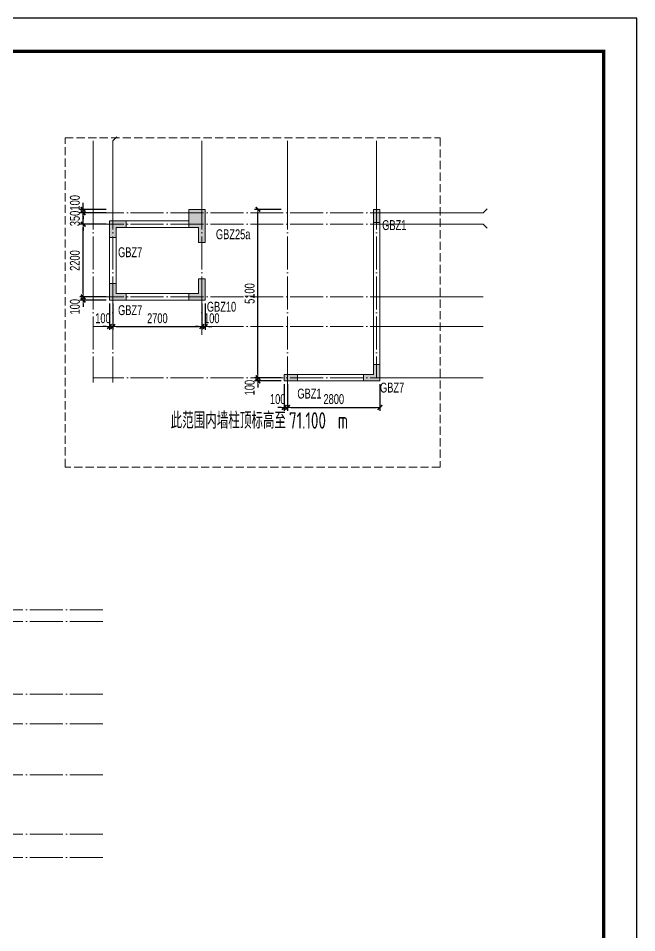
# Model space of a CAD drawing. Extents: x -129922 to 1190196, y -520662 to 139923.
# Drawn here: x 339082 to 357836, y -345453 to -317742 of the extents above; entities that cross this region are included whole.
import ezdxf
from ezdxf.enums import TextEntityAlignment as Align

# ---------------------------------------------------------------- set-up
doc = ezdxf.new("R2010")
doc.units = 0
doc.header["$LTSCALE"] = 1000
doc.header["$MEASUREMENT"] = 0
doc.linetypes.add('DASH', pattern=[0.35, 0.25, -0.1])
doc.linetypes.add('DOTE', pattern=[2.42, 2, -0.2, 0.02, -0.2])
for name, color, linetype, lineweight in [('A-轴线-塔楼', 1, 'DOTE', 9), ('S-基础-HATCH', 251, 'Continuous', 20), ('S-墙柱-COLU', 50, 'Continuous', 20), ('S-墙柱-DIM', 3, 'Continuous', 20), ('S-板-BEAM', 4, 'DASH', 20), ('S-轴网-轴号', 3, 'Continuous', 20), ('S-轴网-轴线', 1, 'DOTE', 9), ('S-通用-TEXT', 7, 'Continuous', 20)]:
    doc.layers.add(name, color=color, linetype=linetype, lineweight=lineweight)
doc.layers.add('Y-云图图框', color=7, linetype='Continuous')
doc.styles.add('_YT_Name', font='', dxfattribs={"width": 0.8})
doc.styles.add('_YT_Sign_Text', font='ros.shx', dxfattribs={"width": 0.8, "bigfont": 'hztxt.shx'})
doc.styles.add('BW_Dim', font='Bweng.shx', dxfattribs={"width": 0.7, "bigfont": 'hztxt.shx'})
doc.styles.get("Standard").update_dxf_attribs({"font": 'gbenor.shx', "bigfont": 'gbcbig.shx'})
doc.styles.add('TSSD_Dimension', font='tssdeng.shx', dxfattribs={"width": 0.7, "bigfont": 'HZTXT.SHX'})
doc.styles.get('_YT_Name').set_extended_font_data('SimHei')
doc.dimstyles.new('Cyz_100_100', dxfattribs={"dimtxt": 300, "dimasz": 100, "dimexe": 100, "dimexo": 100, "dimgap": 100, "dimtad": 1, "dimdec": 0, "dimzin": 0, "dimdsep": 46, "dimtxsty": 'BW_Dim', "dimblk": '_bwk', "dimcen": 0, "dimclrt": 7, "dimadec": 0, "dimazin": 0, "dimtfac": 1, "dimtdec": 0, "dimtix": 1, "dimtmove": 2, "dimatfit": 0, "dimfxl": 0, "dimtolj": 1, "dimtzin": 0, "dimarcsym": 0})

# ---------------------------------------------------------------- blocks, each defined once
blk = doc.blocks.new('ECMCTK_A1_横_单行图名--0')
at = {"color": 4}
blk.add_lwpolyline([(0, 0), (841, 0), (841, 594), (0, 594)], close=True, dxfattribs=at)
at = {"const_width": 1}
blk.add_lwpolyline([(25, 10), (831, 10), (831, 584), (25, 584)], close=True, dxfattribs=at)
at = {"color": 80, "flags": 3}
for tag, height, p in [('YTHQINS', 3, (34.31, 585.5)), ('ECMCKEY', 3, (292.07, 288.23)), ('YTTQINS', 5.62, (848.03, 12.81)), ('YTFRAME', 3, (652.76, 5.84)), ('YTBARCODE_T1', 3, (749.78, 5.95))]:
    blk.add_attdef(tag, text='', height=height, dxfattribs=at).set_placement(p, align=Align.MIDDLE_CENTER)
for tag, height, style, width, p in [('证书编号', 4, '_YT_Sign_Text', 0.8, (708.87, 43.81)), ('审查批准号', 4, '_YT_Sign_Text', 0.8, (761.06, 43.81)), ('工程号', 4, '_YT_Sign_Text', 0.5, (804.08, 44.12)), ('设计单位', 6, '_YT_Name', 0.8, (623.75, 38.6)), ('建设单位', 4, '_YT_Sign_Text', 0.8, (734.96, 36.11)), ('阶段', 4, '_YT_Sign_Text', 0.8, (804.08, 35.81)), ('项目号', 4, '_YT_Sign_Text', 0.5, (822.08, 33.72)), ('项目名称', 4, '_YT_Sign_Text', 0.8, (734.96, 28.11)), ('专业', 4, '_YT_Sign_Text', 0.8, (804.08, 27.31)), ('图纸编号', 4, '_YT_Sign_Text', 0.5, (803.93, 19.36)), ('图纸名称', 4.5, '_YT_Name', 0.8, (735.39, 15.06)), ('版本号', 4, '_YT_Sign_Text', 0.8, (822.08, 13)), ('出图比例', 4.2, '_YT_Sign_Text', 0.8, (681.82, 11.78)), ('日期', 4, '_YT_Sign_Text', 0.5, (803.88, 12.13))]:
    blk.add_attdef(tag, text='', height=height, dxfattribs=dict(style=style, width=width)).set_placement(p, align=Align.CENTER)
at = {"style": '_YT_Sign_Text', "width": 0.8, "flags": 3}
for tag, p, height in [('{审定人}', (605.87, 26.45), 6.24), ('{校对人}', (658.35, 26.53), 6.24), ('[审定人]', (590.95, 27.81), 4.1), ('[校对人]', (642.23, 27.82), 4.1), ('{审核人}', (606.98, 18.44), 6.24), ('{设计人}', (658.48, 18.54), 6.24), ('[审核人]', (591.01, 19.76), 4.1), ('[设计人]', (642.47, 20.21), 4.1), ('{项目负责人}', (608.28, 10.72), 6.24), ('{专业负责人}', (658.58, 10.36), 6.24), ('[项目负责人]', (590.78, 12.01), 4.1), ('[专业负责人]', (642.74, 11.77), 4.1)]:
    blk.add_attdef(tag, p, '', height=height, dxfattribs=at)
at = {"color": 80, "flags": 3}
for tag, p in [('YTQRCODE', (551.04, 11.91)), ('YTBZSIT', (25, 10)), ('EXT_TK_LEFT', (25, 10))]:
    blk.add_attdef(tag, p, '', height=3, dxfattribs=at)
blk = doc.blocks.new('_bwk')
blk.add_line((-1, 0), (0, 0))
at = {"const_width": 0.5}
blk.add_lwpolyline([(-0.7, -0.7), (0.7, 0.7)], dxfattribs=at)
blk = doc.blocks.new('*D312')
at = {"layer": 'Defpoints', "color": 0, "transparency": 16777216}
for p in [(347250, -328734), (350050, -328734), (350050, -329534)]:
    blk.add_point(p, dxfattribs=at)
at = {"layer": 'S-墙柱-DIM', "color": 0, "lineweight": -2, "transparency": 16777216}
for p, q in [((347250, -328834), (347250, -329634)), ((350050, -328834), (350050, -329634)), ((347350, -329534), (349950, -329534))]:
    blk.add_line(p, q, dxfattribs=at)
at = {"layer": 'S-墙柱-DIM', "color": 0, "lineweight": -2, "transparency": 16777216, "xscale": 100, "yscale": 100, "zscale": 100, "rotation": 180}
blk.add_blockref('_bwk', (347250, -329534), dxfattribs=at)
at = {"layer": 'S-墙柱-DIM', "color": 0, "lineweight": -2, "transparency": 16777216, "xscale": 100, "yscale": 100, "zscale": 100}
blk.add_blockref('_bwk', (350050, -329534), dxfattribs=at)
at = {"layer": 'S-墙柱-DIM', "color": 7, "transparency": 16777216, "insert": (348650, -329284), "char_height": 300, "attachment_point": 5, "style": 'BW_Dim'}
blk.add_mtext('\\A1;2800', dxfattribs=at)
blk = doc.blocks.new('*D313')
at = {"layer": 'Defpoints', "color": 0, "transparency": 16777216}
for p in [(347150, -328734), (347250, -328734), (347250, -329534)]:
    blk.add_point(p, dxfattribs=at)
at = {"layer": 'S-墙柱-DIM', "color": 0, "lineweight": -2, "transparency": 16777216}
for p, q in [((347150, -328834), (347150, -329634)), ((347250, -328834), (347250, -329634)), ((347050, -329534), (346950, -329534)), ((347150, -329534), (347250, -329534)), ((347350, -329534), (347450, -329534))]:
    blk.add_line(p, q, dxfattribs=at)
at = {"layer": 'S-墙柱-DIM', "color": 0, "lineweight": -2, "transparency": 16777216, "xscale": 100, "yscale": 100, "zscale": 100}
blk.add_blockref('_bwk', (347150, -329534), dxfattribs=at)
at = {"layer": 'S-墙柱-DIM', "color": 0, "lineweight": -2, "transparency": 16777216, "xscale": 100, "yscale": 100, "zscale": 100, "rotation": 180}
blk.add_blockref('_bwk', (347250, -329534), dxfattribs=at)
at = {"layer": 'S-墙柱-DIM', "color": 7, "transparency": 16777216, "insert": (346950, -329284), "char_height": 300, "attachment_point": 5, "style": 'BW_Dim'}
blk.add_mtext('\\A1;100', dxfattribs=at)
blk = doc.blocks.new('*D314')
at = {"layer": 'Defpoints', "color": 0, "transparency": 16777216}
for p in [(346350, -323534), (347150, -323534), (347150, -328634)]:
    blk.add_point(p, dxfattribs=at)
at = {"layer": 'S-墙柱-DIM', "color": 0, "lineweight": -2, "transparency": 16777216}
for p, q in [((347050, -323534), (346250, -323534)), ((346350, -328534), (346350, -323634)), ((347050, -328634), (346250, -328634))]:
    blk.add_line(p, q, dxfattribs=at)
at = {"layer": 'S-墙柱-DIM', "color": 0, "lineweight": -2, "transparency": 16777216, "xscale": 100, "yscale": 100, "zscale": 100}
for p, rotation in [((346350, -323534), 90), ((346350, -328634), 270)]:
    blk.add_blockref('_bwk', p, dxfattribs=dict(at, rotation=rotation))
at = {"layer": 'S-墙柱-DIM', "color": 7, "transparency": 16777216, "insert": (346100, -326084), "char_height": 300, "attachment_point": 5, "rotation": 90, "style": 'BW_Dim'}
blk.add_mtext('\\A1;5100', dxfattribs=at)
blk = doc.blocks.new('*D315')
at = {"layer": 'Defpoints', "color": 0, "transparency": 16777216}
for p in [(346350, -328634), (347150, -328634), (347150, -328734)]:
    blk.add_point(p, dxfattribs=at)
at = {"layer": 'S-墙柱-DIM', "color": 0, "lineweight": -2, "transparency": 16777216}
for p, q in [((347050, -328634), (346250, -328634)), ((346350, -328534), (346350, -328434)), ((346350, -328734), (346350, -328634)), ((347050, -328734), (346250, -328734)), ((346350, -328834), (346350, -328934))]:
    blk.add_line(p, q, dxfattribs=at)
at = {"layer": 'S-墙柱-DIM', "color": 0, "lineweight": -2, "transparency": 16777216, "xscale": 100, "yscale": 100, "zscale": 100}
for p, rotation in [((346350, -328634), 270), ((346350, -328734), 90)]:
    blk.add_blockref('_bwk', p, dxfattribs=dict(at, rotation=rotation))
at = {"layer": 'S-墙柱-DIM', "color": 7, "transparency": 16777216, "insert": (346100, -328934), "char_height": 300, "attachment_point": 5, "rotation": 90, "style": 'BW_Dim'}
blk.add_mtext('\\A1;100', dxfattribs=at)
blk = doc.blocks.new('*D316')
at = {"layer": 'Defpoints', "color": 0, "transparency": 16777216}
for p in [(344650, -326284), (344750, -326284), (344750, -327084)]:
    blk.add_point(p, dxfattribs=at)
at = {"layer": 'S-墙柱-DIM', "color": 0, "lineweight": -2, "transparency": 16777216}
for p, q in [((344650, -326384), (344650, -327184)), ((344750, -326384), (344750, -327184)), ((344550, -327084), (344450, -327084)), ((344650, -327084), (344750, -327084)), ((344850, -327084), (344950, -327084))]:
    blk.add_line(p, q, dxfattribs=at)
at = {"layer": 'S-墙柱-DIM', "color": 0, "lineweight": -2, "transparency": 16777216, "xscale": 100, "yscale": 100, "zscale": 100}
blk.add_blockref('_bwk', (344650, -327084), dxfattribs=at)
at = {"layer": 'S-墙柱-DIM', "color": 0, "lineweight": -2, "transparency": 16777216, "xscale": 100, "yscale": 100, "zscale": 100, "rotation": 180}
blk.add_blockref('_bwk', (344750, -327084), dxfattribs=at)
at = {"layer": 'S-墙柱-DIM', "color": 7, "transparency": 16777216, "insert": (344950, -326834), "char_height": 300, "attachment_point": 5, "style": 'BW_Dim'}
blk.add_mtext('\\A1;100', dxfattribs=at)
blk = doc.blocks.new('*D317')
at = {"layer": 'Defpoints', "color": 0, "transparency": 16777216}
for p in [(341950, -326284), (344650, -326284), (344650, -327084)]:
    blk.add_point(p, dxfattribs=at)
at = {"layer": 'S-墙柱-DIM', "color": 0, "lineweight": -2, "transparency": 16777216}
for p, q in [((341950, -326384), (341950, -327184)), ((344650, -326384), (344650, -327184)), ((342050, -327084), (344550, -327084))]:
    blk.add_line(p, q, dxfattribs=at)
at = {"layer": 'S-墙柱-DIM', "color": 0, "lineweight": -2, "transparency": 16777216, "xscale": 100, "yscale": 100, "zscale": 100, "rotation": 180}
blk.add_blockref('_bwk', (341950, -327084), dxfattribs=at)
at = {"layer": 'S-墙柱-DIM', "color": 0, "lineweight": -2, "transparency": 16777216, "xscale": 100, "yscale": 100, "zscale": 100}
blk.add_blockref('_bwk', (344650, -327084), dxfattribs=at)
at = {"layer": 'S-墙柱-DIM', "color": 7, "transparency": 16777216, "insert": (343300, -326834), "char_height": 300, "attachment_point": 5, "style": 'BW_Dim'}
blk.add_mtext('\\A1;2700', dxfattribs=at)
blk = doc.blocks.new('*D318')
at = {"layer": 'Defpoints', "color": 0, "transparency": 16777216}
for p in [(341850, -326284), (341950, -326284), (341950, -327084)]:
    blk.add_point(p, dxfattribs=at)
at = {"layer": 'S-墙柱-DIM', "color": 0, "lineweight": -2, "transparency": 16777216}
for p, q in [((341850, -326384), (341850, -327184)), ((341950, -326384), (341950, -327184)), ((341750, -327084), (341650, -327084)), ((341850, -327084), (341950, -327084)), ((342050, -327084), (342150, -327084))]:
    blk.add_line(p, q, dxfattribs=at)
at = {"layer": 'S-墙柱-DIM', "color": 0, "lineweight": -2, "transparency": 16777216, "xscale": 100, "yscale": 100, "zscale": 100}
blk.add_blockref('_bwk', (341850, -327084), dxfattribs=at)
at = {"layer": 'S-墙柱-DIM', "color": 0, "lineweight": -2, "transparency": 16777216, "xscale": 100, "yscale": 100, "zscale": 100, "rotation": 180}
blk.add_blockref('_bwk', (341950, -327084), dxfattribs=at)
at = {"layer": 'S-墙柱-DIM', "color": 7, "transparency": 16777216, "insert": (341650, -326834), "char_height": 300, "attachment_point": 5, "style": 'BW_Dim'}
blk.add_mtext('\\A1;100', dxfattribs=at)
blk = doc.blocks.new('*D319')
at = {"layer": 'Defpoints', "color": 0, "transparency": 16777216}
for p in [(341050, -323534), (341850, -323534), (341850, -323634)]:
    blk.add_point(p, dxfattribs=at)
at = {"layer": 'S-墙柱-DIM', "color": 0, "lineweight": -2, "transparency": 16777216}
for p, q in [((341050, -323434), (341050, -323334)), ((341750, -323534), (340950, -323534)), ((341750, -323634), (340950, -323634)), ((341050, -323634), (341050, -323534)), ((341050, -323734), (341050, -323834))]:
    blk.add_line(p, q, dxfattribs=at)
at = {"layer": 'S-墙柱-DIM', "color": 0, "lineweight": -2, "transparency": 16777216, "xscale": 100, "yscale": 100, "zscale": 100}
for p, rotation in [((341050, -323534), 270), ((341050, -323634), 90)]:
    blk.add_blockref('_bwk', p, dxfattribs=dict(at, rotation=rotation))
at = {"layer": 'S-墙柱-DIM', "color": 7, "transparency": 16777216, "insert": (340800, -323334), "char_height": 300, "attachment_point": 5, "rotation": 90, "style": 'BW_Dim'}
blk.add_mtext('\\A1;100', dxfattribs=at)
blk = doc.blocks.new('*D320')
at = {"layer": 'Defpoints', "color": 0, "transparency": 16777216}
for p in [(341050, -323634), (341850, -323634), (341850, -323984)]:
    blk.add_point(p, dxfattribs=at)
at = {"layer": 'S-墙柱-DIM', "color": 0, "lineweight": -2, "transparency": 16777216}
for p, q in [((341750, -323634), (340950, -323634)), ((341050, -323534), (341050, -323434)), ((341050, -323984), (341050, -323634)), ((341750, -323984), (340950, -323984)), ((341050, -324084), (341050, -324184))]:
    blk.add_line(p, q, dxfattribs=at)
at = {"layer": 'S-墙柱-DIM', "color": 0, "lineweight": -2, "transparency": 16777216, "xscale": 100, "yscale": 100, "zscale": 100}
for p, rotation in [((341050, -323634), 270), ((341050, -323984), 90)]:
    blk.add_blockref('_bwk', p, dxfattribs=dict(at, rotation=rotation))
at = {"layer": 'S-墙柱-DIM', "color": 7, "transparency": 16777216, "insert": (340800, -323809), "char_height": 300, "attachment_point": 5, "rotation": 90, "style": 'BW_Dim'}
blk.add_mtext('\\A1;350', dxfattribs=at)
blk = doc.blocks.new('*D321')
at = {"layer": 'Defpoints', "color": 0, "transparency": 16777216}
for p in [(341050, -323984), (341850, -323984), (341850, -326184)]:
    blk.add_point(p, dxfattribs=at)
at = {"layer": 'S-墙柱-DIM', "color": 0, "lineweight": -2, "transparency": 16777216}
for p, q in [((341750, -323984), (340950, -323984)), ((341050, -326084), (341050, -324084)), ((341750, -326184), (340950, -326184))]:
    blk.add_line(p, q, dxfattribs=at)
at = {"layer": 'S-墙柱-DIM', "color": 0, "lineweight": -2, "transparency": 16777216, "xscale": 100, "yscale": 100, "zscale": 100}
for p, rotation in [((341050, -323984), 90), ((341050, -326184), 270)]:
    blk.add_blockref('_bwk', p, dxfattribs=dict(at, rotation=rotation))
at = {"layer": 'S-墙柱-DIM', "color": 7, "transparency": 16777216, "insert": (340800, -325084), "char_height": 300, "attachment_point": 5, "rotation": 90, "style": 'BW_Dim'}
blk.add_mtext('\\A1;2200', dxfattribs=at)
blk = doc.blocks.new('*D322')
at = {"layer": 'Defpoints', "color": 0, "transparency": 16777216}
for p in [(341050, -326184), (341850, -326184), (341850, -326284)]:
    blk.add_point(p, dxfattribs=at)
at = {"layer": 'S-墙柱-DIM', "color": 0, "lineweight": -2, "transparency": 16777216}
for p, q in [((341050, -326084), (341050, -325984)), ((341750, -326184), (340950, -326184)), ((341750, -326284), (340950, -326284)), ((341050, -326284), (341050, -326184)), ((341050, -326384), (341050, -326484))]:
    blk.add_line(p, q, dxfattribs=at)
at = {"layer": 'S-墙柱-DIM', "color": 0, "lineweight": -2, "transparency": 16777216, "xscale": 100, "yscale": 100, "zscale": 100}
for p, rotation in [((341050, -326184), 270), ((341050, -326284), 90)]:
    blk.add_blockref('_bwk', p, dxfattribs=dict(at, rotation=rotation))
at = {"layer": 'S-墙柱-DIM', "color": 7, "transparency": 16777216, "insert": (340800, -326484), "char_height": 300, "attachment_point": 5, "rotation": 90, "style": 'BW_Dim'}
blk.add_mtext('\\A1;100', dxfattribs=at)
blk = doc.blocks.new('ZHOUWANG3')
at = {"layer": 'A-轴线-塔楼', "linetype": 'DOTE', "ltscale": 0.5}
for p, q in [((139798, 246686), (85362, 246686)), ((139798, 246336), (121152, 246336)), ((139798, 244136), (121152, 244136)), ((139798, 243236), (85362, 243236)), ((139798, 241686), (85362, 241686)), ((139798, 239886), (85362, 239886)), ((139798, 239186), (85362, 239186))]:
    blk.add_line(p, q, dxfattribs=at)

msp = doc.modelspace()

# ---------------------------------------------------------------- hatches: boundary and pattern name
at = {"layer": 'S-基础-HATCH'}
for points in [[(344550.3, -324533.7), (344750.3, -324533.7), (344750.3, -323533.7), (344250.3, -323533.7), (344250.3, -324083.7), (344550.3, -324083.7)], [(349854.8, -323933.7), (349854.8, -323533.7), (350050.3, -323533.7), (350050.3, -323933.7)], [(342050.3, -324083.7), (342050.3, -324383.7), (341850.3, -324383.7), (341850.3, -323883.7), (342350.3, -323883.7), (342350.3, -324083.7)], [(342050.3, -326083.7), (342050.3, -325783.7), (341850.3, -325783.7), (341850.3, -326283.7), (342350.3, -326283.7), (342350.3, -326083.7)], [(344550.3, -326083.7), (344550.3, -325633.7), (344750.3, -325633.7), (344750.3, -326283.7), (344250.3, -326283.7), (344250.3, -326083.7)], [(349850.3, -328533.7), (349550.3, -328533.7), (349550.3, -328733.7), (350050.3, -328733.7), (350050.3, -328233.7), (349850.3, -328233.7)], [(347550.3, -328733.7), (347150.3, -328733.7), (347150.3, -328533.7), (347550.3, -328533.7)]]:
    msp.add_hatch(color=256, dxfattribs=at).paths.add_polyline_path(points)

# ---------------------------------------------------------------- linework, layer by layer
at = {"layer": 'S-墙柱-COLU'}
for points in [[(341850.3, -326283.7), (344750.3, -326283.7), (344750.3, -325633.7), (344550.3, -325633.7), (344550.3, -326083.7), (342050.3, -326083.7), (342050.3, -324083.7), (344550.3, -324083.7), (344550.3, -324533.7), (344750.3, -324533.7), (344750.3, -323533.7), (344250.3, -323533.7), (344250.3, -323883.7), (341850.3, -323883.7)], [(344550.3, -324533.7), (344750.3, -324533.7), (344750.3, -323533.7), (344250.3, -323533.7), (344250.3, -324083.7), (344550.3, -324083.7)], [(349850.3, -323533.7), (350050.3, -323533.7), (350050.3, -328733.7), (347150.3, -328733.7), (347150.3, -328533.7), (349850.3, -328533.7)], [(349854.8, -323933.7), (349854.8, -323533.7), (350050.3, -323533.7), (350050.3, -323933.7)], [(342050.3, -324083.7), (342050.3, -324383.7), (341850.3, -324383.7), (341850.3, -323883.7), (342350.3, -323883.7), (342350.3, -324083.7)], [(342050.3, -326083.7), (342050.3, -325783.7), (341850.3, -325783.7), (341850.3, -326283.7), (342350.3, -326283.7), (342350.3, -326083.7)], [(344550.3, -326083.7), (344550.3, -325633.7), (344750.3, -325633.7), (344750.3, -326283.7), (344250.3, -326283.7), (344250.3, -326083.7)], [(349850.3, -328533.7), (349550.3, -328533.7), (349550.3, -328733.7), (350050.3, -328733.7), (350050.3, -328233.7), (349850.3, -328233.7)], [(347550.3, -328733.7), (347150.3, -328733.7), (347150.3, -328533.7), (347550.3, -328533.7)]]:
    msp.add_lwpolyline(points, close=True, dxfattribs=at)
at = {"layer": 'S-板-BEAM'}
msp.add_lwpolyline([(340500.4, -321364.1), (351875.4, -321364.1), (351875.4, -331342.9), (340500.4, -331342.9)], close=True, dxfattribs=at)
at = {"layer": 'S-轴网-轴号'}
for p, q in [((342067.3, -321338.7), (341950.1, -321455.9)), ((341350.1, -323147.7), (341350.1, -321455.9)), ((341950.1, -323147.7), (341950.1, -321455.9)), ((344650.1, -323147.7), (344650.1, -321455.9)), ((347250.1, -323147.7), (347250.1, -321455.9)), ((349950.1, -323147.7), (349950.1, -321455.9)), ((350749.8, -323633.7), (353183.9, -323633.7)), ((353301, -323516.5), (353183.9, -323633.7)), ((350749.8, -323983.7), (353183.9, -323983.7)), ((353301, -324100.9), (353183.9, -323983.7)), ((350749.8, -326183.7), (353183.9, -326183.7)), ((350749.8, -327083.7), (353183.9, -327083.7)), ((350749.8, -328633.7), (353183.9, -328633.7))]:
    msp.add_line(p, q, dxfattribs=at)
at = {"layer": 'S-轴网-轴线', "ltscale": 0.5}
for p, q in [((341350.1, -323147.7), (341350.1, -328776.7)), ((341950.1, -323147.7), (341950.1, -328776.7)), ((344650.3, -323147.7), (344650.3, -327333.7)), ((347250.3, -323147.7), (347250.3, -328833.7)), ((350749.8, -323633.7), (341350.1, -323633.7)), ((350749.8, -323983.7), (341350.1, -323983.7)), ((350749.8, -326183.7), (341350.1, -326183.7)), ((350749.8, -327083.7), (341350.1, -327083.7)), ((350749.8, -328633.7), (341350.1, -328633.7))]:
    msp.add_line(p, q, dxfattribs=at)
msp.add_lwpolyline([(349950.1, -323147.7), (349950.1, -328633.7)], dxfattribs=at)

# ---------------------------------------------------------------- block references
msp.add_blockref('ZHOUWANG3', (201844.5, -582357.1))
at = {"layer": 'Y-云图图框', "xscale": 100, "yscale": 100, "zscale": 100}
msp.add_blockref('ECMCTK_A1_横_单行图名--0', (273736.3, -377142.3), dxfattribs=at)

# ---------------------------------------------------------------- texts
at = {"layer": 'S-板-BEAM', "style": 'TSSD_Dimension', "width": 0.7}
for s, p in [('此范围内墙柱顶标高至', (343702.2, -330180.1)), ('m', (348770.5, -330180.1))]:
    msp.add_text(s, height=500, dxfattribs=at).set_placement(p)
at = {"layer": 'S-板-BEAM', "color": 6, "style": 'TSSD_Dimension', "width": 0.7}
msp.add_text('71.100', height=500, dxfattribs=at).set_placement((347289.8, -330180.1))
at = {"layer": 'S-通用-TEXT', "style": 'BW_Dim', "width": 0.7}
for s, p in [('GBZ1', (350117.9, -323859.9)), ('GBZ25a', (345076.1, -324136.6)), ('GBZ7', (342108.6, -324682)), ('GBZ7', (342108.6, -326436.7)), ('GBZ10', (344800.3, -326333.7)), ('GBZ7', (350051.6, -328783.7)), ('GBZ1', (347545.3, -328966))]:
    msp.add_text(s, height=300, dxfattribs=at).set_placement(p, align=Align.TOP_LEFT)

# ---------------------------------------------------------------- dimensions: what is measured, and where the dimension line sits
at = {"layer": 'S-墙柱-DIM'}
for base, p1, p2, picture, middle in [((341050.3, -323533.7), (341850.3, -323633.7), (341850.3, -323533.7), '*D319', (340800.3, -323333.7)), ((341050.3, -323633.7), (341850.3, -323983.7), (341850.3, -323633.7), '*D320', (340800.3, -323808.7)), ((341050.3, -326183.7), (341850.3, -326283.7), (341850.3, -326183.7), '*D322', (340800.3, -326483.7)), ((346350.3, -328633.7), (347150.3, -328733.7), (347150.3, -328633.7), '*D315', (346100.3, -328933.7))]:
    dim = msp.add_linear_dim(base=base, p1=p1, p2=p2, angle=90, dimstyle='Cyz_100_100', dxfattribs=at)
    dim.commit()
    dim.dimension.update_dxf_attribs({"geometry": picture, "text_midpoint": middle, "dimtype": 128})
for base, p1, p2, picture, middle in [((346350.3, -323533.7), (347150.3, -328633.7), (347150.3, -323533.7), '*D314', (346100.3, -326083.7)), ((341050.3, -323983.7), (341850.3, -326183.7), (341850.3, -323983.7), '*D321', (340800.3, -325083.7))]:
    dim = msp.add_linear_dim(base=base, p1=p1, p2=p2, angle=90, dimstyle='Cyz_100_100', dxfattribs=at)
    dim.commit()
    dim.dimension.update_dxf_attribs({"geometry": picture, "text_midpoint": middle})
for base, p1, p2, picture, middle in [((341950.1, -327083.7), (341850.3, -326283.7), (341950.1, -326283.7), '*D318', (341650.3, -326833.7)), ((344750.3, -327083.7), (344650.3, -326283.7), (344750.3, -326283.7), '*D316', (344950.3, -326833.7)), ((347250.3, -329533.7), (347150.3, -328733.7), (347250.3, -328733.7), '*D313', (346950.3, -329283.7))]:
    dim = msp.add_linear_dim(base=base, p1=p1, p2=p2, dimstyle='Cyz_100_100', dxfattribs=at)
    dim.commit()
    dim.dimension.update_dxf_attribs({"geometry": picture, "text_midpoint": middle, "dimtype": 128})
for base, p1, p2, picture, middle in [((344650.3, -327083.7), (341950.1, -326283.7), (344650.3, -326283.7), '*D317', (343300.2, -326833.7)), ((350050.3, -329533.7), (347250.3, -328733.7), (350050.3, -328733.7), '*D312', (348650.3, -329283.7))]:
    dim = msp.add_linear_dim(base=base, p1=p1, p2=p2, dimstyle='Cyz_100_100', dxfattribs=at)
    dim.commit()
    dim.dimension.update_dxf_attribs({"geometry": picture, "text_midpoint": middle})

doc.saveas('drawing.dxf')
